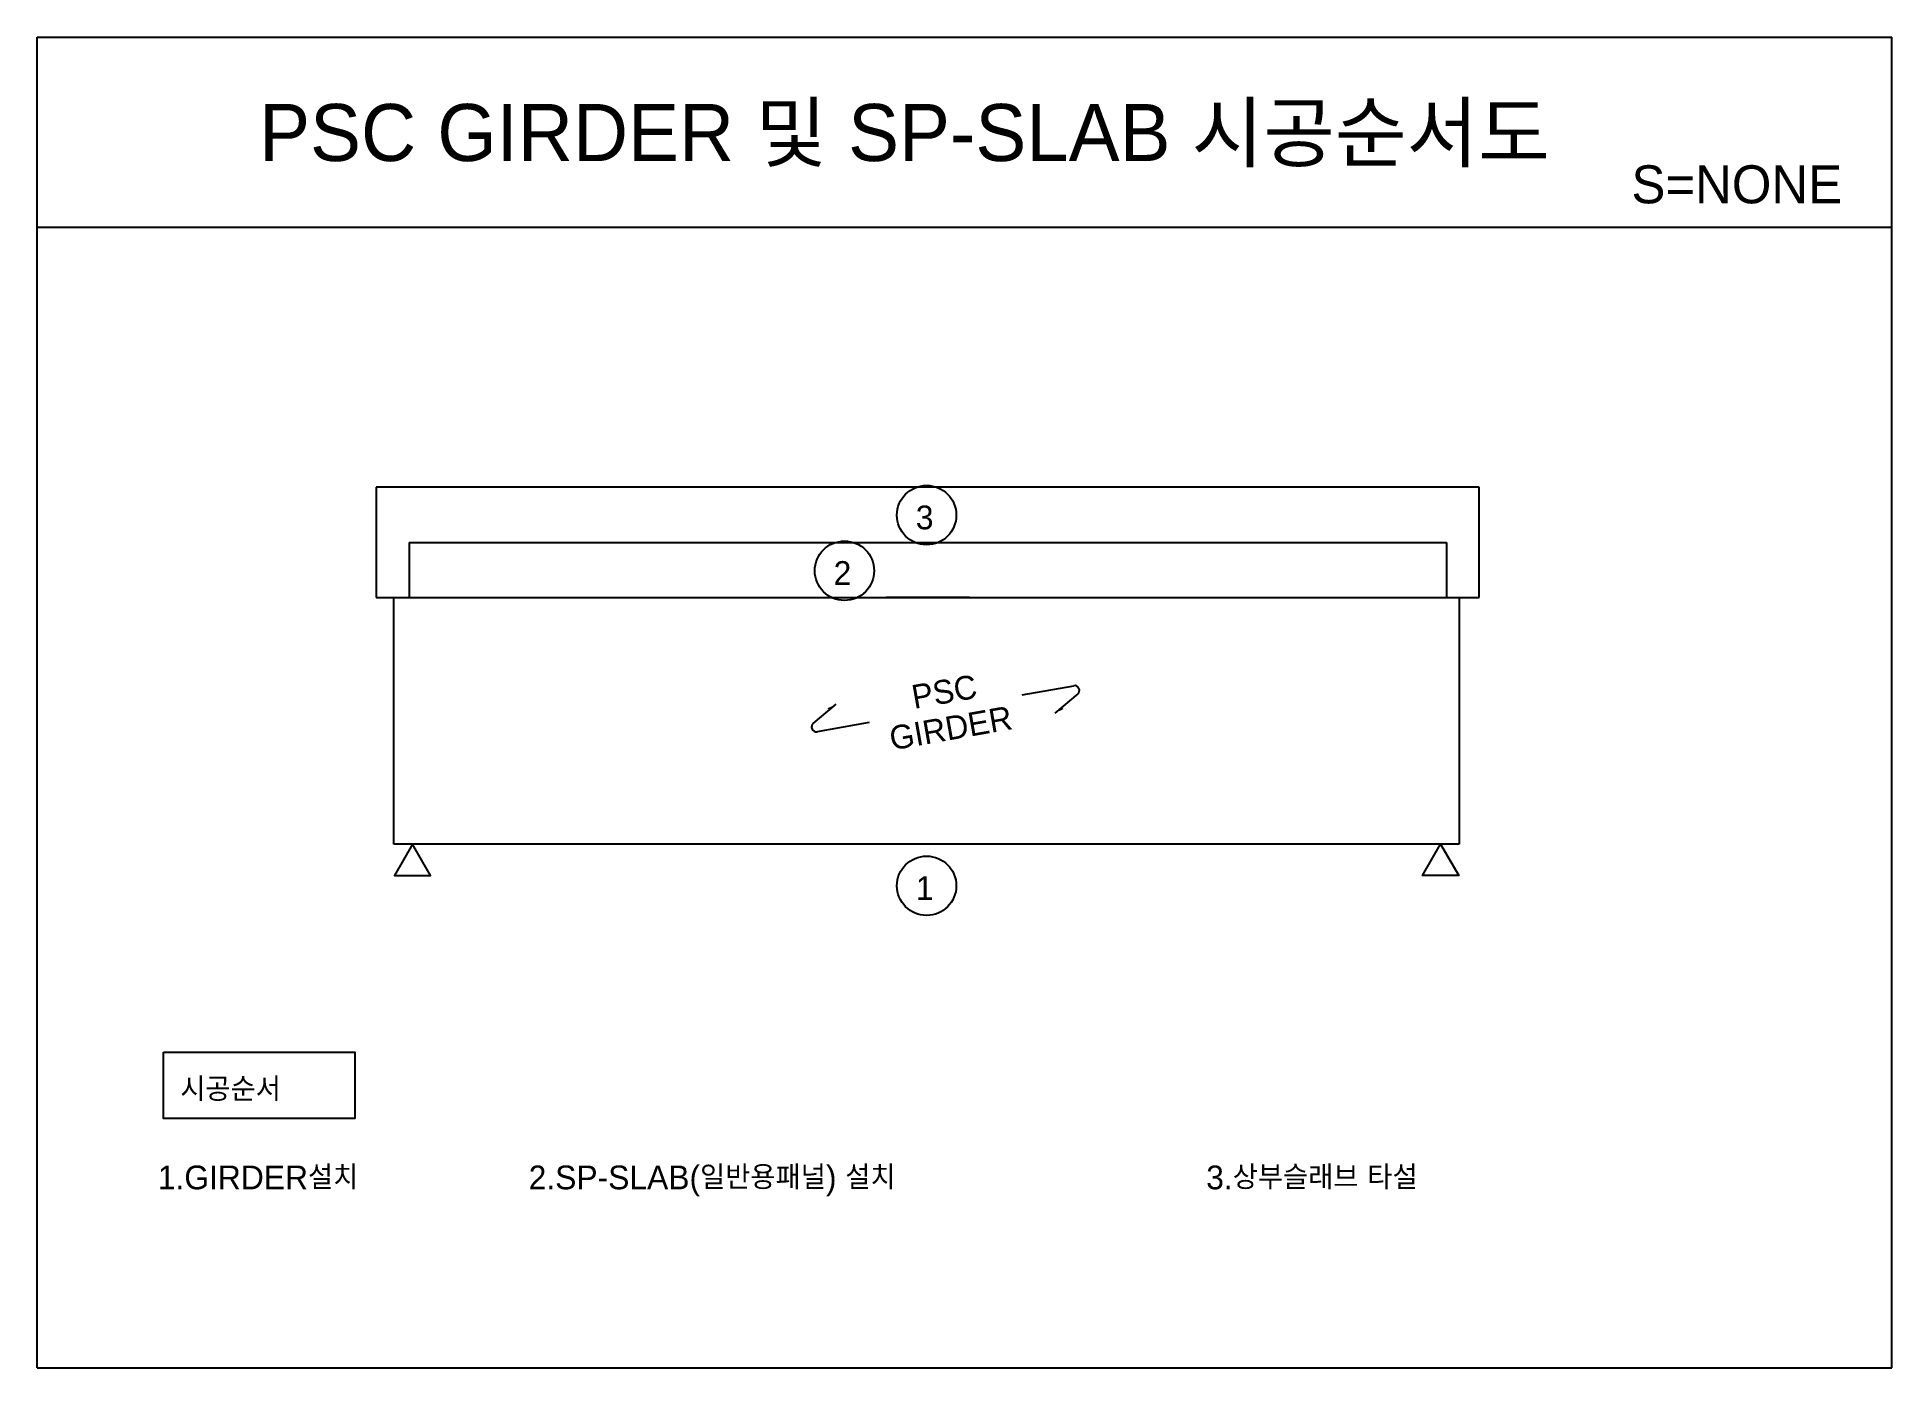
# Model space of a CAD drawing. Extents: x 0 to 195, y -140 to 0.
import ezdxf
from ezdxf.enums import TextEntityAlignment as Align

# ---------------------------------------------------------------- set-up
doc = ezdxf.new("R2010")
doc.units = 0
doc.header["$LTSCALE"] = 300
doc.layers.get('0').update_dxf_attribs({"linetype": 'CONTINUOUS'})
doc.layers.add('txt', color=7, linetype='CONTINUOUS')
doc.styles.add('GHS', font='djdg.shx', dxfattribs={"bigfont": 'ghs.shx'})
doc.styles.add('주TITLE', font='taegulim.TTF')

# ---------------------------------------------------------------- blocks, each defined once
blk = doc.blocks.new('plmark')
at = {"color": 3}
for p, q in [((-5.78, 0.93), (-3.07, 2.5)), ((0, 0), (-5.53, 0))]:
    blk.add_line(p, q, dxfattribs=at)
blk.add_arc((-5.53, 0.5), 0.5, 120, 270, dxfattribs=at)
blk.add_solid([(-3.91, 2.02), (-4.03, 2.24), (-3.07, 2.5)], dxfattribs=at)

msp = doc.modelspace()

# ---------------------------------------------------------------- linework, layer by layer
for p, q in [((0, 0), (195, 0)), ((0, -140), (0, 0)), ((195, -140), (195, 0)), ((0, -20), (195, -20)), ((89.26, -58.97), (98.03, -58.97)), ((0, -140), (195, -140))]:
    msp.add_line(p, q)
at = {"color": 4}
for p, q in [((151.62, -47.34), (35.65, -47.34)), ((35.65, -47.34), (35.65, -58.97)), ((151.62, -58.97), (151.62, -47.34)), ((39.11, -53.16), (148.16, -53.16)), ((39.11, -53.16), (39.11, -58.97)), ((148.16, -53.16), (148.16, -58.97)), ((35.65, -58.97), (151.62, -58.97)), ((37.51, -84.91), (37.51, -58.97)), ((39.11, -58.97), (89.26, -58.97)), ((98.03, -58.97), (89.26, -58.97)), ((98.03, -58.97), (148.16, -58.97)), ((149.51, -58.97), (149.51, -84.91)), ((149.51, -84.91), (37.51, -84.91))]:
    msp.add_line(p, q, dxfattribs=at)
for points in [[(39.46, -84.91), (37.56, -88.21), (41.37, -88.21)], [(147.56, -84.91), (149.46, -88.21), (145.65, -88.21)]]:
    msp.add_lwpolyline(points, close=True, dxfattribs=at)
at = {"color": 7}
msp.add_lwpolyline([(13.28, -106.78), (33.39, -106.78), (33.39, -113.76), (13.28, -113.76)], close=True, dxfattribs=at)
at = {"color": 1}
for centre in [(93.52, -50.29), (84.88, -56.14), (93.52, -89.28)]:
    msp.add_circle(centre, 3.12, dxfattribs=at)

# ---------------------------------------------------------------- block references
at = {"color": 3, "xscale": -1, "yscale": -1, "rotation": 10.00000000002579}
msp.add_blockref('plmark', (103.55, -69.19), dxfattribs=at)
at = {"color": 3, "rotation": 10.00000000002577}
msp.add_blockref('plmark', (87.46, -72.11), dxfattribs=at)

# ---------------------------------------------------------------- texts
at = {"color": 7, "style": 'GHS'}
for s, p in [('3', (92.38, -51.78)), ('2', (83.74, -57.63))]:
    msp.add_text(s, height=2.5, dxfattribs=at).set_placement(p)
for s, p in [('PSC', (95.37, -68.85)), ('GIRDER', (96.05, -72.68))]:
    msp.add_text(s, height=2.5, rotation=10, dxfattribs=at).set_placement(p, align=Align.MIDDLE)
at = {"style": 'GHS'}
msp.add_text('1', height=2.5, dxfattribs=at).set_placement((92.38, -90.77))
at = {"layer": 'txt', "color": 6, "style": '주TITLE'}
msp.add_text('PSC GIRDER 및 SP-SLAB 시공순서도', height=6, dxfattribs=at).set_placement((91.19, -13.04), align=Align.CENTER)
at = {"layer": 'txt', "color": 4, "style": '주TITLE'}
msp.add_text('S=NONE', height=4, dxfattribs=at).set_placement((178.69, -17.49), align=Align.CENTER)
at = {"layer": 'txt', "style": 'GHS'}
for s, p in [('시공순서', (15.05, -111.94)), ('1.GIRDER설치', (12.69, -121.21)), ('2.SP-SLAB(일반용패널) 설치', (51.68, -121.21)), ('3.상부슬래브 타설', (122.91, -121.21))]:
    msp.add_text(s, height=2.5, dxfattribs=at).set_placement(p)

doc.saveas('drawing.dxf')
